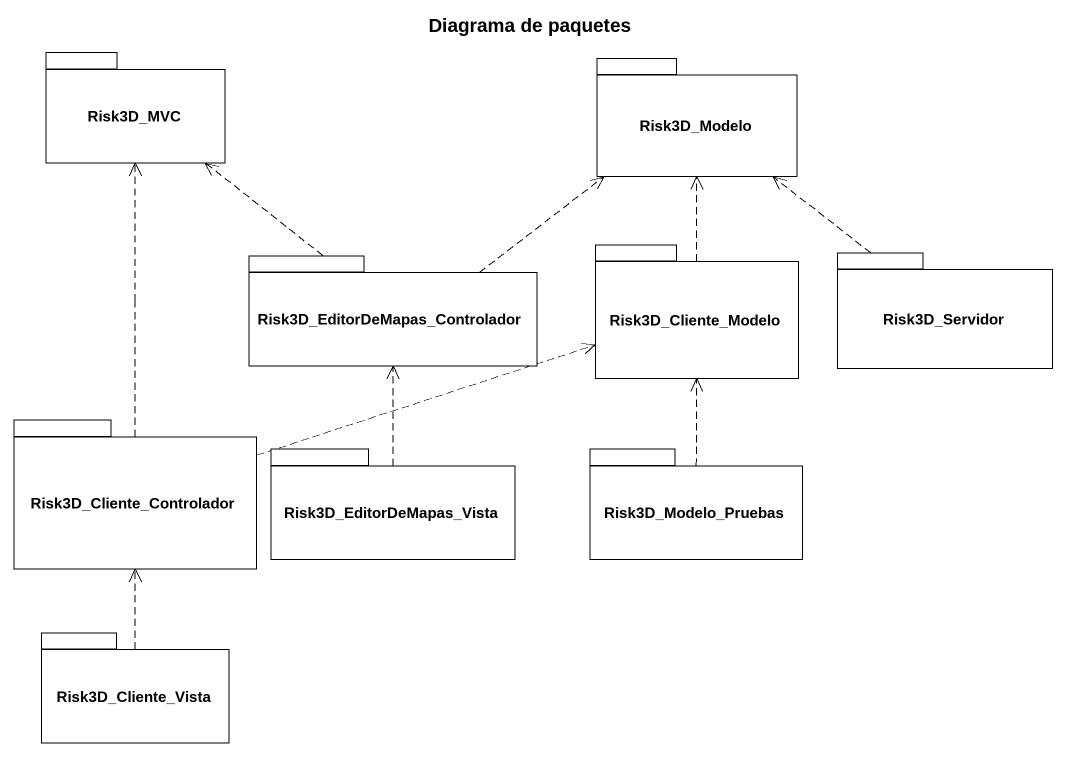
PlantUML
@startuml
title Diagrama de paquetes
package Risk3D_MVC {
}
package Risk3D_Modelo {
}
package Risk3D_Cliente_Modelo {
}
package "Risk3D_EditorDeMapas_Controlador" as Risk3D_EditorDeMapas {
}
package Risk3D_Servidor {
}
package Risk3D_Cliente_Controlador {
}
package Risk3D_EditorDeMapas_Vista {
}
package Risk3D_Modelo_Pruebas {
}
package Risk3D_Cliente_Vista {
}
Risk3D_Cliente_Modelo .up.> Risk3D_Modelo
Risk3D_EditorDeMapas .up.> Risk3D_MVC
Risk3D_EditorDeMapas .up.> Risk3D_Modelo
Risk3D_Servidor .up.> Risk3D_Modelo
Risk3D_Cliente_Controlador .up.> Risk3D_MVC
Risk3D_Cliente_Controlador .right.> Risk3D_Cliente_Modelo
Risk3D_EditorDeMapas_Vista .up.> Risk3D_EditorDeMapas
Risk3D_Modelo_Pruebas .up.> Risk3D_Cliente_Modelo
Risk3D_Cliente_Vista .up.> Risk3D_Cliente_Controlador
@enduml
